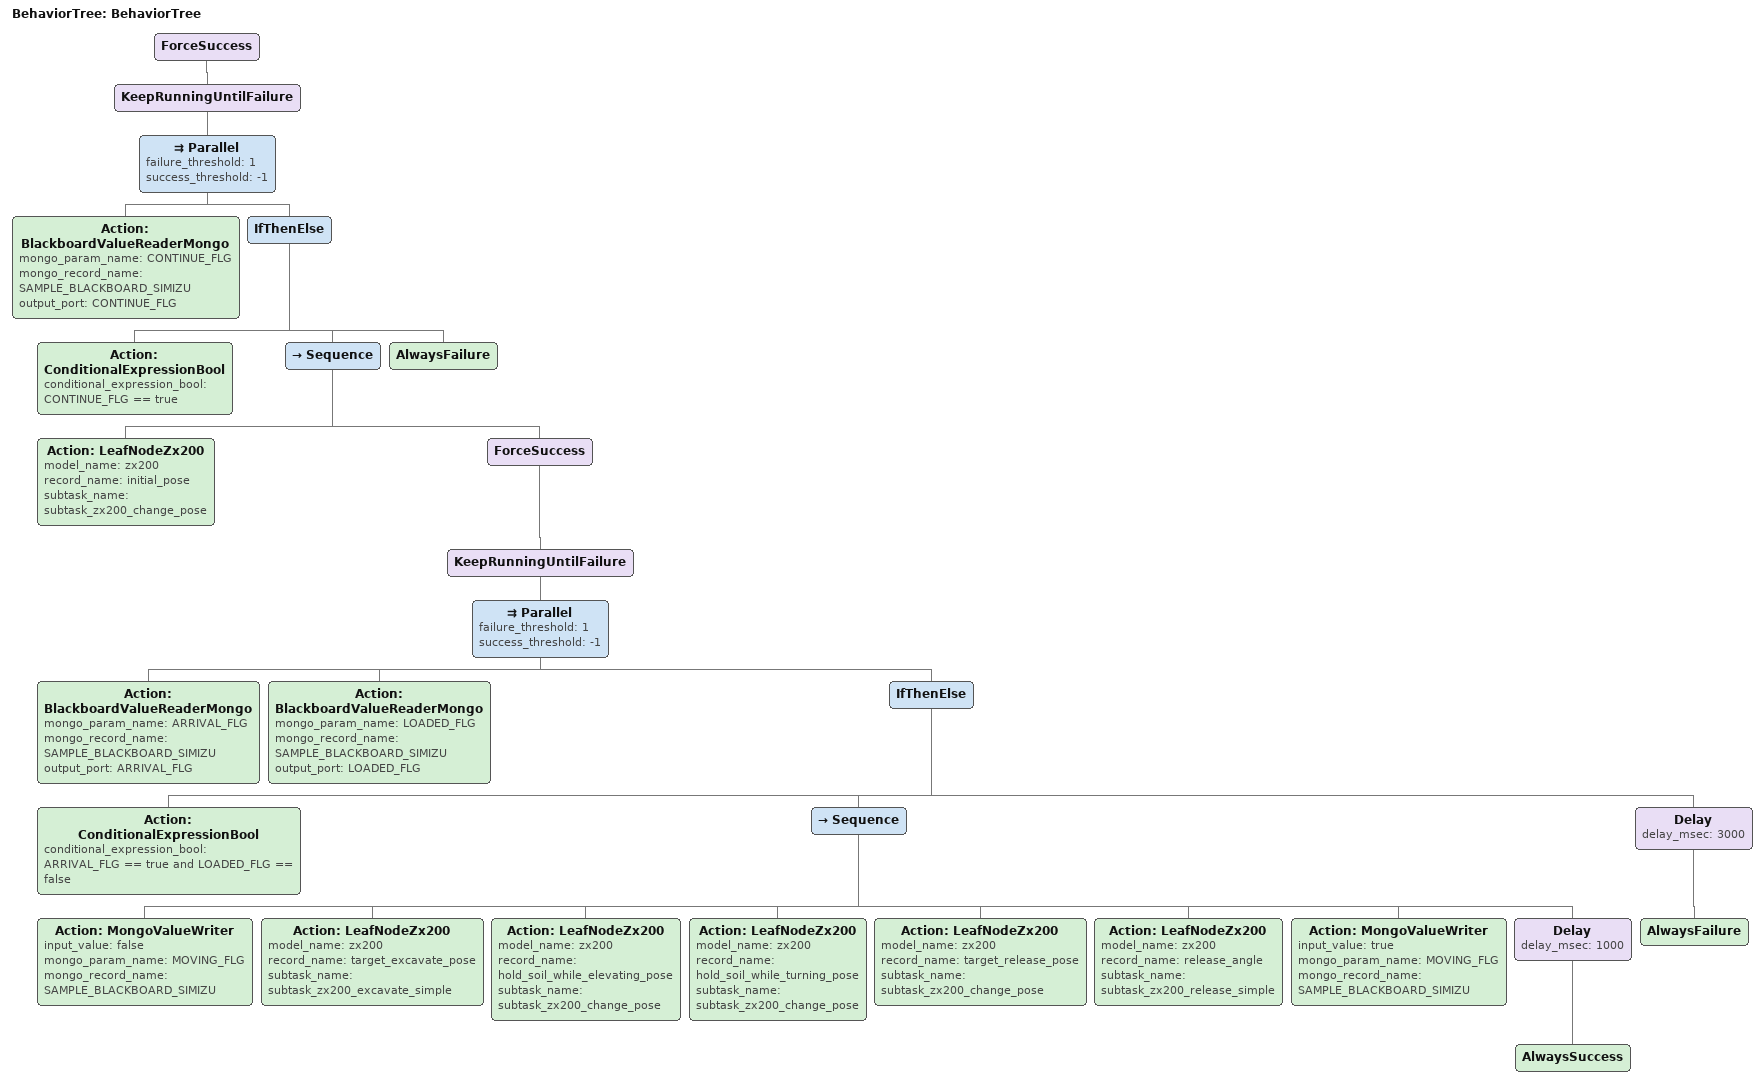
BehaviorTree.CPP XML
<?xml version="1.0"?>
<root main_tree_to_execute="BehaviorTree">
    <BehaviorTree ID="BehaviorTree">
        <ForceSuccess>
            <KeepRunningUntilFailure>
                <Parallel failure_threshold="1" success_threshold="-1">
                    <Action ID="BlackboardValueReaderMongo" mongo_param_name="CONTINUE_FLG" mongo_record_name="SAMPLE_BLACKBOARD_SIMIZU" output_port="CONTINUE_FLG"/>
                    <IfThenElse>
                        <Action ID="ConditionalExpressionBool" conditional_expression_bool="CONTINUE_FLG == true"/>
                        <Sequence>
                            <Action  model_name="zx200" ID="LeafNodeZx200" record_name="initial_pose" subtask_name="subtask_zx200_change_pose"/>
                            <ForceSuccess>
                                <KeepRunningUntilFailure>
                                    <Parallel failure_threshold="1" success_threshold="-1">
                                        <Action ID="BlackboardValueReaderMongo" mongo_param_name="ARRIVAL_FLG" mongo_record_name="SAMPLE_BLACKBOARD_SIMIZU" output_port="ARRIVAL_FLG"/>
                                        <Action ID="BlackboardValueReaderMongo" mongo_param_name="LOADED_FLG" mongo_record_name="SAMPLE_BLACKBOARD_SIMIZU" output_port="LOADED_FLG"/>
                                        <IfThenElse>
                                            <Action ID="ConditionalExpressionBool" conditional_expression_bool="ARRIVAL_FLG == true and LOADED_FLG == false"/>
                                            <Sequence>
                                                <Action ID="MongoValueWriter" input_value="false" mongo_param_name="MOVING_FLG" mongo_record_name="SAMPLE_BLACKBOARD_SIMIZU"/>
                                                <Action  model_name="zx200" ID="LeafNodeZx200" record_name="target_excavate_pose" subtask_name="subtask_zx200_excavate_simple"/>
                                                <Action  model_name="zx200" ID="LeafNodeZx200" record_name="hold_soil_while_elevating_pose" subtask_name="subtask_zx200_change_pose"/>
                                                <Action  model_name="zx200" ID="LeafNodeZx200" record_name="hold_soil_while_turning_pose" subtask_name="subtask_zx200_change_pose"/>
                                                <Action  model_name="zx200" ID="LeafNodeZx200" record_name="target_release_pose" subtask_name="subtask_zx200_change_pose"/>
                                                <Action  model_name="zx200" ID="LeafNodeZx200" record_name="release_angle" subtask_name="subtask_zx200_release_simple"/>
                                                <Action ID="MongoValueWriter" input_value="true" mongo_param_name="MOVING_FLG" mongo_record_name="SAMPLE_BLACKBOARD_SIMIZU"/>
                                                <Delay delay_msec="1000">
                                                    <AlwaysSuccess/>
                                                </Delay>
                                            </Sequence>
                                            <Delay delay_msec="3000">
                                                <AlwaysFailure/>
                                            </Delay>
                                        </IfThenElse>
                                    </Parallel>
                                </KeepRunningUntilFailure>
                            </ForceSuccess>
                        </Sequence>
                        <AlwaysFailure/>
                    </IfThenElse>
                </Parallel>
            </KeepRunningUntilFailure>
        </ForceSuccess>
    </BehaviorTree>
</root>
